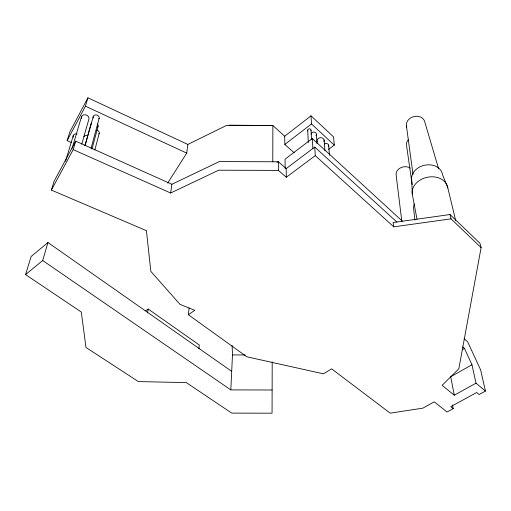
<?xml version="1.0" encoding="UTF-8"?>
<svg xmlns="http://www.w3.org/2000/svg" width="511" height="511" viewBox="0 0 511 511"><rect width="100%" height="100%" fill="white"/><g stroke="black" fill="none" stroke-linecap="round" stroke-linejoin="round"><path stroke-width="0.77" d="M272.203 361.903L272.063 413.195L231.739 413.112L186.33 382.605L138.385 381.589L85.969 347.461L81.3 312.042L25.55 274.592L31.133 256.49L47.951 242.514L231.7 371.369M272.778 161.866L272.874 125.54L229.107 125.163M272.127 389.995L230.819 389.906L232.479 354.928L232.135 345.404M198.932 348.828L199.258 344.982L148.177 309.027L145.686 310.841M452.484 404.865L453.2 408.666L447.087 412L434.261 401.831L422.884 408.148L390.212 413.156L331.626 368.846L323.45 373.835L246.832 356.787L188.406 314.763L189.102 307.897M167.704 183.066L186.726 153.108L187.837 144.441L226.622 125.393L272.874 125.54L284.704 136.201L284.831 144.434L294.221 152.834M171.888 184.279L75.717 141.125L73.207 149.64L170.636 193.011L171.888 184.279L219.328 161.591L278.393 161.77L286.173 168.598L286.313 177.26L315.255 155.625L314.75 147.079L286.173 168.598M147.602 312.853L148.177 309.027M481.113 247.631L451.034 218.842L393.783 226.846L393.106 222.521L450.025 214.537L479.963 243.268L481.113 247.631L458.821 368.776L442.143 385.339L454.273 395.188L476.009 383.173L485.45 391.075L479.107 394.537L476.661 392.505L450.734 406.692L453.2 408.666M94.816 150.042L99.236 133.25M91.041 148.446L99.185 118.213M91.974 149.078L98.074 126.281M84.903 145.737L90.837 124.486M85.165 145.405L93.174 116.719M81.76 144.166L88.863 119.21A3.884 3.123 18 0 0 85.19 114.796A3.884 3.123 18 0 0 81.498 118.405M25.55 274.592L42.694 260.521L47.951 242.514M71.495 142.575L67.145 140.627L85.439 106.192L87.918 97.805L187.837 144.441M72.077 148.471L81.498 116.764M65.517 161.31L73.188 135.824M188.406 314.763L194.736 310.305L179.993 304.345L150.828 271.341L146.427 230.672L51.368 190.086L54.057 181.36L75.717 141.125M67.145 140.627L69.796 132.03L87.918 97.805M51.368 190.086L73.207 149.64M284.704 136.201L311.02 115.831L333.562 136.878L334.29 145.118L328.592 149.359M284.831 144.434L311.474 123.943L311.02 115.831M402.572 221.359L312.291 138.507L285.049 159.196L285.195 168.764M462.436 349.581L464.467 348.413L471.966 364.765L476.009 383.173M471.966 364.765L450.708 376.767L454.273 395.188M170.636 193.011L218.644 170.214L278.438 170.393L286.313 177.26M277.026 162.364L278.393 161.77L278.438 170.393M232.479 354.928L245.197 354.96M85.439 106.192L186.726 153.108M42.694 260.521L230.819 389.906M462.679 346.88L464.467 348.413M464.065 338.697L467.648 341.808L480.602 369.817L485.45 391.075M315.255 155.625L393.783 226.846M314.75 147.079L396.926 222.106M311.474 123.943L334.29 145.118M455.652 220.496L447.834 187.939L442.488 174.564A15.643 12.264 -12.4 0 0 425.158 165.123A15.643 12.264 -12.4 0 0 411.719 180.172L412.307 194.34L417.014 219.219M438.63 168.841L424.897 122.346A9.409 7.71 -14.2 0 0 413.635 116.623A9.409 7.71 -14.2 0 0 406.775 127.143M450.025 214.537L451.034 218.842M412.147 184.56L406.526 145.265A8.834 7.135 -13.1 0 1 408.219 139.797M406.424 125.866L413.016 174.328M401.767 220.893L396.159 175.164A8.591 6.809 -11 0 1 400.592 167.806A8.591 6.809 -11 0 1 410.346 168.1M414.887 220.164L413.699 209.274A14.845 11.376 -11.4 0 1 414.351 204.01M328.643 145.156L329.448 155.261M324.108 139.969L324.907 150.809M316.398 134.367L316.973 143.629M312.291 138.507L312.866 148.739M311.027 130.286L311.531 139.522M307.692 130.19L308.305 142.505M317.459 142.013A3.545 2.938 -4.7 0 1 320.403 137.695A3.545 2.938 -4.7 0 1 323.987 141.49M324.351 144.057A2.619 2.159 -5.2 0 1 327.807 143.968A2.619 2.159 -5.2 0 1 328.241 146.791M83.861 136.648A5.385 4.28 16.5 0 1 87.343 135.274M307.871 130.893A1.674 1.399 -3.8 0 1 309.238 128.842A1.674 1.399 -3.8 0 1 310.944 130.644M93.315 118.047A3.098 2.51 17.3 0 1 96.317 114.93A3.098 2.51 17.3 0 1 98.942 118.827M97.473 123.937A3.73 3.002 17 0 1 97.269 127.622M90.798 125.278A3.73 3.002 17 0 1 91.641 123.132M73.367 137.261A3.411 2.702 17.4 0 1 73.903 134.604A3.411 2.702 17.4 0 1 77.046 133.978M311.122 134.214A2.644 2.204 -4.2 0 1 314.597 132.177A2.644 2.204 -4.2 0 1 315.958 135.46M96.803 130.12A3.06 2.453 16.4 0 1 99 133.844M412.307 194.34A18.057 13.995 -12.1 0 1 427.86 177.145A18.057 13.995 -12.1 0 1 447.834 187.939"/></g></svg>
